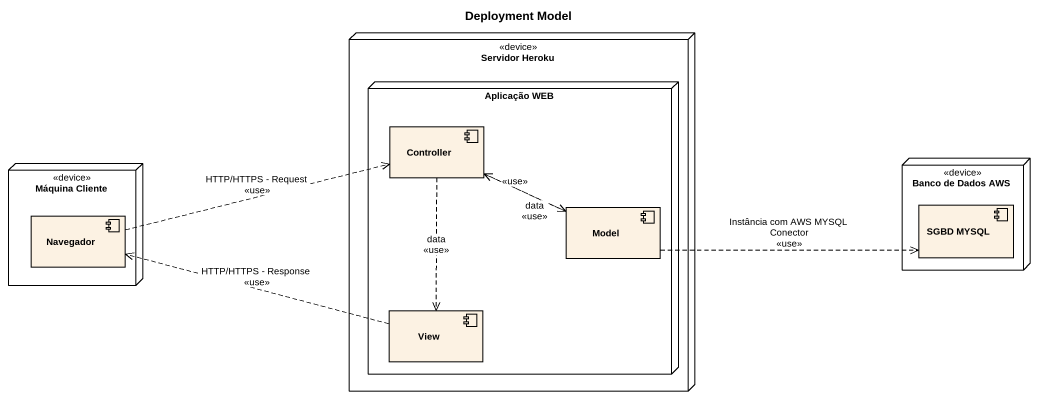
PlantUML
@startuml
title Deployment Model
node "Servidor Heroku" as Servidor_Heroku <<device>> {
  node "Aplicação WEB" as Aplicação_WEB {
    component Controller
    component Model
    component View
  }
}
node "Banco de Dados AWS" as Banco_de_Dados_AWS <<device>> {
  component "SGBD MYSQL" as SGBD_MYSQL
}
node "Máquina Cliente" as Máquina_Cliente <<device>> {
  component Navegador
}
Controller .right.> Model : <<use>>
Controller ..> View : data\n<<use>>
Navegador .right.> Controller : HTTP/HTTPS - Request\n<<use>>
Model .left.> Controller : data\n<<use>>
Model .right.> SGBD_MYSQL : Instância com AWS MYSQL Conector\n<<use>>
View .left.> Navegador : HTTP/HTTPS - Response\n<<use>>
@enduml
